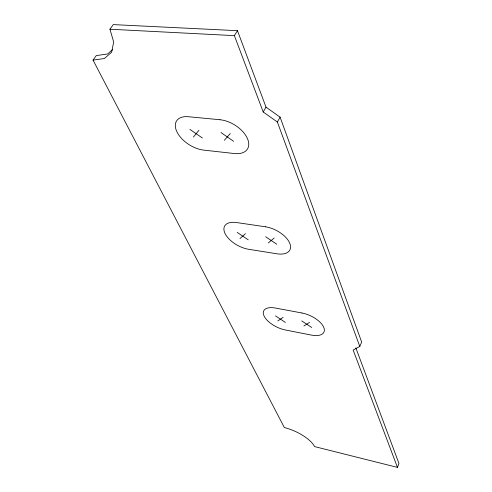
<?xml version="1.0" encoding="UTF-8"?>
<svg xmlns="http://www.w3.org/2000/svg" width="492" height="492" viewBox="0 0 492 492"><rect width="100%" height="100%" fill="white"/><g stroke="black" fill="none" stroke-linecap="round" stroke-linejoin="round"><path stroke-width="0.74" d="M112.625 49.618L107.57 53.997L96.266 55.596L93.043 60.098L284.358 427.56A26.051 9.938 24.7 0 1 314.536 446.576L397.462 467.4L398.957 463.47L355.833 347.881M397.462 467.4L353.145 350.064L359.793 346.454L361.682 342.081L280.089 117.133L266 107.133L237.476 30.682L113.265 24.6L109.937 29.225L113.677 42.005L111.635 52.25L104.353 58.536L93.043 60.098M359.793 346.454L277.371 122.016L280.089 117.133M277.371 122.016L263.226 111.998L266 107.133M263.226 111.998L234.383 35.639L237.476 30.682M193.43 137.065L198.928 130.3M224.321 140.325L230.305 133.492M240.004 238.565L245.453 233.657M268.312 242.943L274.161 238.011M277.808 320.95L283.121 317.352M303.908 325.987L309.566 322.389M109.937 29.225L234.383 35.639M275.489 315.895L285.403 322.414M301.725 320.895L311.7 327.488M237.175 232.396L248.232 239.838M265.643 236.72L276.781 244.253M189.9 129.378L202.397 138.012M220.988 132.545L233.583 141.302M220.004 119.74L188.448 116.733A23.308 13.302 32.5 0 0 176.726 131.419A23.308 13.302 32.5 0 0 203.614 150.103L234.34 153.535A23.591 13.794 31.4 0 0 247.519 138.744A23.591 13.794 31.4 0 0 220.004 119.74M265.403 226.781L236.535 222.544A20.676 10.769 28.4 0 0 224.899 233.202A20.676 10.769 28.4 0 0 248.7 249.296L276.861 253.786A20.947 11.095 27.5 0 0 289.708 243.128A20.947 11.095 27.5 0 0 265.403 226.781M301.971 313.004L275.397 308.041A18.69 8.838 26 0 0 264.013 315.87A18.69 8.838 26 0 0 285.366 329.972L311.338 335.083A18.948 9.065 25.2 0 0 323.736 327.315A18.948 9.065 25.2 0 0 301.971 313.004"/></g></svg>
